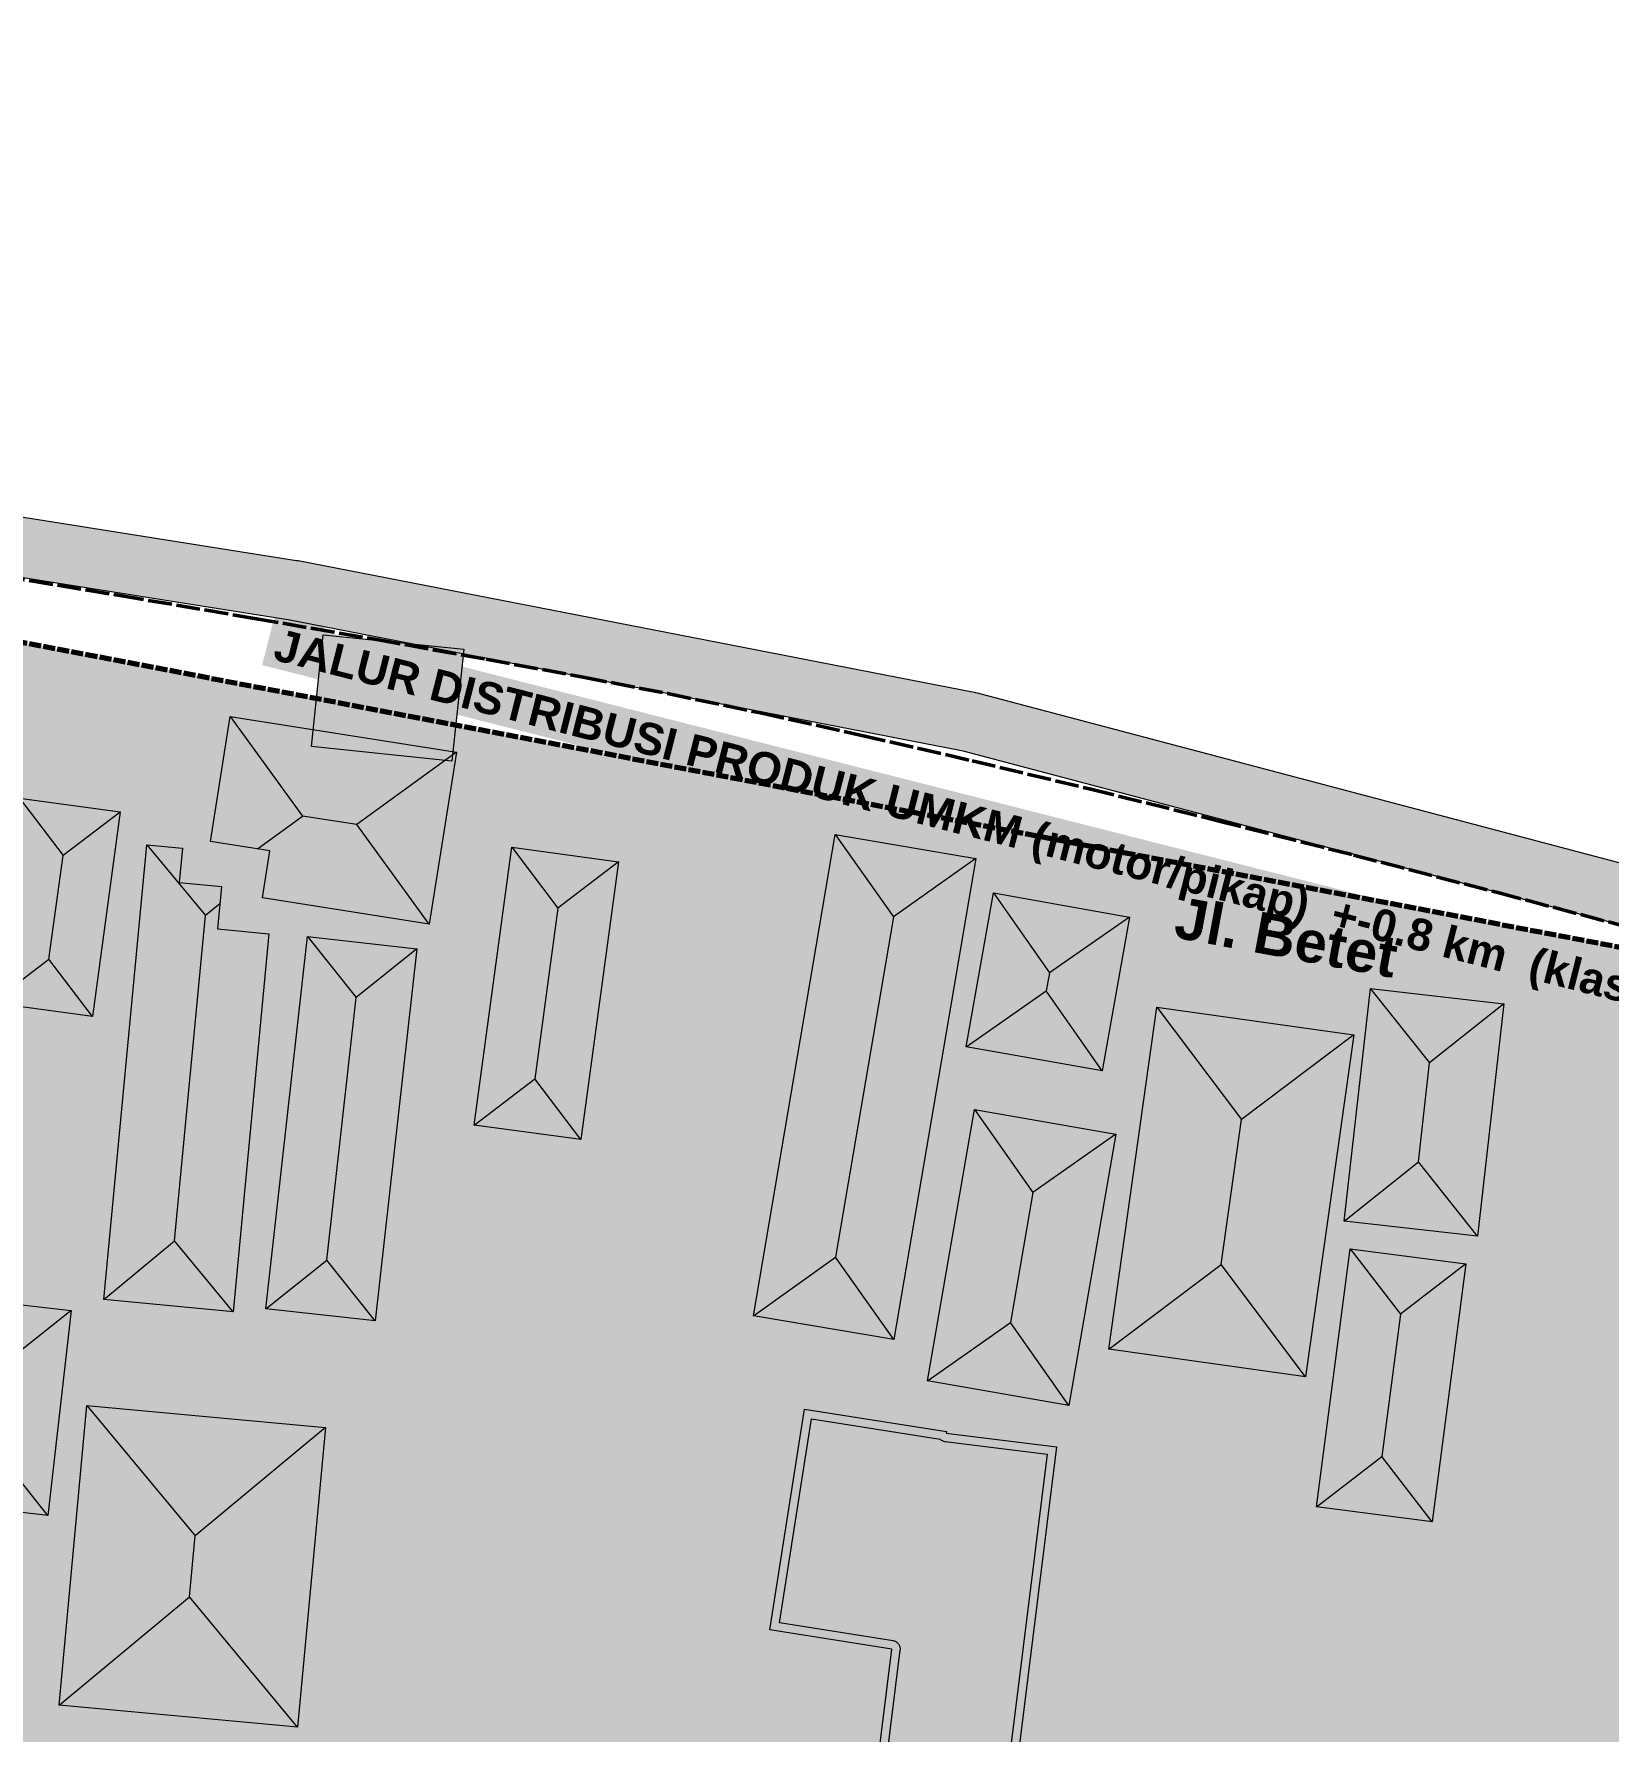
# Model space of a CAD drawing. Header units: metres. Extents: x 305909 to 307171, y 9156037 to 9156671.
# Drawn here: x 306573.2 to 306657.2, y 9156452.2 to 9156542.7 of the extents above; entities that cross this region are included whole.
import ezdxf
from ezdxf.enums import TextEntityAlignment as Align

# ---------------------------------------------------------------- set-up
doc = ezdxf.new("R2010")
doc.units = ezdxf.units.M
doc.linetypes.add('DASHED', pattern=[1.524, 1.27, -0.254])
doc.linetypes.add('DASHED2', pattern=[0.762, 0.635, -0.127])
for name, color, linetype, lineweight, true_color in [('B-BANGUNAN_PERMUKIMAN', 7, 'Continuous', 13, 0xf0cd8c), ('B-BAYANGAN', 7, 'Continuous', 0, 0x76786c), ('B-DELINEASI', 7, 'DASHED2', 70, 0xc800c8), ('J-PERKERASAN_JALAN', 7, 'Continuous', 9, 0x989896), ('K-BANGUNAN_LUAR_TAPAK', 7, 'Continuous', 9, 0xdedede), ('T-JALUR_DISTRIBUSI_BARANG', 7, 'DASHED', 50, 0x7832aa), ('T-LABEL_JALAN', 7, 'Continuous', 0, 0x282828), ('Z-R', 7, 'Continuous', 0, 0xfaf4e6)]:
    doc.layers.add(name, color=color, linetype=linetype, lineweight=lineweight, true_color=true_color)
doc.styles.add('ARIALB', font='arialbd.ttf')

msp = doc.modelspace()

# ---------------------------------------------------------------- hatches: boundary and pattern name
at = {"layer": 'B-BANGUNAN_PERMUKIMAN', "true_color": 0xe7865c}
h = msp.add_hatch(color=23, dxfattribs=at)
h.dxf.hatch_style = 1
h.paths.add_polyline_path([(306587.516, 9156500.964), (306585.099, 9156499.206), (306582.597, 9156499.601), (306583.651, 9156506.277), (306587.516, 9156500.964)])
at = {"layer": 'B-BANGUNAN_PERMUKIMAN', "true_color": 0xe4855b}
h = msp.add_hatch(color=23, dxfattribs=at)
h.dxf.hatch_style = 1
h.paths.add_polyline_path([(306590.402, 9156500.508), (306587.516, 9156500.964), (306583.651, 9156506.277), (306583.651, 9156506.278), (306595.716, 9156504.373), (306590.402, 9156500.508)])
at = {"layer": 'B-BANGUNAN_PERMUKIMAN', "true_color": 0xb26746}
h = msp.add_hatch(color=25, dxfattribs=at)
h.dxf.hatch_style = 1
h.paths.add_polyline_path([(306590.402, 9156500.508), (306595.716, 9156504.373), (306594.266, 9156495.194), (306590.402, 9156500.508)])
at = {"layer": 'B-BANGUNAN_PERMUKIMAN', "true_color": 0xe8875c}
h = msp.add_hatch(color=23, dxfattribs=at)
h.dxf.hatch_style = 1
h.paths.add_polyline_path([(306572.411, 9156501.908), (306572.412, 9156501.908), (306574.732, 9156498.858), (306573.98, 9156493.328), (306570.929, 9156491.008), (306572.411, 9156501.908)])
at = {"layer": 'B-BANGUNAN_PERMUKIMAN', "true_color": 0xe18359}
h = msp.add_hatch(color=23, dxfattribs=at)
h.dxf.hatch_style = 1
h.paths.add_polyline_path([(306574.732, 9156498.858), (306572.412, 9156501.908), (306577.781, 9156501.179), (306577.781, 9156501.178), (306574.732, 9156498.858)])
at = {"layer": 'B-BANGUNAN_PERMUKIMAN', "true_color": 0xb36847}
h = msp.add_hatch(color=25, dxfattribs=at)
h.dxf.hatch_style = 1
h.paths.add_polyline_path([(306573.98, 9156493.328), (306574.732, 9156498.858), (306577.781, 9156501.178), (306576.3, 9156490.278), (306573.98, 9156493.328)])
at = {"layer": 'B-BANGUNAN_PERMUKIMAN', "true_color": 0xbd6e4b}
h = msp.add_hatch(color=13, dxfattribs=at)
h.dxf.hatch_style = 1
h.paths.add_polyline_path([(306585.373, 9156496.598), (306585.768, 9156499.1), (306585.099, 9156499.206), (306587.516, 9156500.964), (306590.402, 9156500.508), (306594.266, 9156495.194), (306585.373, 9156496.598)])
at = {"layer": 'B-BANGUNAN_PERMUKIMAN', "true_color": 0xe8875c}
h = msp.add_hatch(color=23, dxfattribs=at)
h.dxf.hatch_style = 1
h.paths.add_polyline_path([(306615.929, 9156499.98), (306615.929, 9156499.98), (306619.042, 9156495.591), (306615.953, 9156477.429), (306611.563, 9156474.315), (306615.929, 9156499.98)])
at = {"layer": 'B-BANGUNAN_PERMUKIMAN', "true_color": 0xe18359}
h = msp.add_hatch(color=23, dxfattribs=at)
h.dxf.hatch_style = 1
h.paths.add_polyline_path([(306619.042, 9156495.591), (306615.929, 9156499.98), (306623.432, 9156498.704), (306619.042, 9156495.591)])
at = {"layer": 'B-BANGUNAN_PERMUKIMAN', "true_color": 0xee8b5f}
h = msp.add_hatch(color=23, dxfattribs=at)
h.dxf.hatch_style = 1
h.paths.add_polyline_path([(306579.204, 9156499.428), (306582.326, 9156495.654), (306580.687, 9156478.302), (306576.913, 9156475.179), (306579.204, 9156499.428)])
at = {"layer": 'B-BANGUNAN_PERMUKIMAN', "true_color": 0xe2845a}
h = msp.add_hatch(color=23, dxfattribs=at)
h.dxf.hatch_style = 1
h.paths.add_polyline_path([(306581.098, 9156499.249), (306580.926, 9156497.426), (306583.18, 9156497.213), (306583.092, 9156496.287), (306582.326, 9156495.654), (306579.204, 9156499.428), (306581.098, 9156499.249)])
at = {"layer": 'B-BANGUNAN_PERMUKIMAN', "true_color": 0xe8875c}
h = msp.add_hatch(color=23, dxfattribs=at)
h.dxf.hatch_style = 1
h.paths.add_polyline_path([(306601.135, 9156496.058), (306599.898, 9156486.943), (306596.661, 9156484.479), (306598.671, 9156499.295), (306601.135, 9156496.058)])
at = {"layer": 'B-BANGUNAN_PERMUKIMAN', "true_color": 0xe18359}
h = msp.add_hatch(color=23, dxfattribs=at)
h.dxf.hatch_style = 1
h.paths.add_polyline_path([(306601.135, 9156496.058), (306598.671, 9156499.295), (306598.671, 9156499.295), (306604.373, 9156498.522), (306601.135, 9156496.058)])
at = {"layer": 'B-BANGUNAN_PERMUKIMAN', "true_color": 0xb36847}
h = msp.add_hatch(color=25, dxfattribs=at)
h.dxf.hatch_style = 1
h.paths.add_polyline_path([(306619.066, 9156473.039), (306615.953, 9156477.429), (306619.042, 9156495.591), (306623.432, 9156498.704), (306619.066, 9156473.039)])
h = msp.add_hatch(color=25, dxfattribs=at)
h.dxf.hatch_style = 1
h.paths.add_polyline_path([(306602.362, 9156483.705), (306602.362, 9156483.705), (306599.898, 9156486.943), (306601.135, 9156496.058), (306604.373, 9156498.522), (306602.362, 9156483.705)])
at = {"layer": 'B-BANGUNAN_PERMUKIMAN', "true_color": 0xc1704d}
h = msp.add_hatch(color=13, dxfattribs=at)
h.dxf.hatch_style = 1
h.paths.add_polyline_path([(306583.809, 9156474.528), (306583.809, 9156474.528), (306580.687, 9156478.302), (306582.326, 9156495.654), (306583.092, 9156496.287), (306582.966, 9156494.949), (306585.714, 9156494.689), (306583.809, 9156474.528)])
at = {"layer": 'B-BANGUNAN_PERMUKIMAN', "true_color": 0xe9875c}
h = msp.add_hatch(color=23, dxfattribs=at)
h.dxf.hatch_style = 1
h.paths.add_polyline_path([(306627.36, 9156492.592), (306627.192, 9156491.644), (306622.921, 9156488.66), (306624.377, 9156496.863), (306624.377, 9156496.863), (306627.36, 9156492.592)])
at = {"layer": 'B-BANGUNAN_PERMUKIMAN', "true_color": 0xe08259}
h = msp.add_hatch(color=23, dxfattribs=at)
h.dxf.hatch_style = 1
h.paths.add_polyline_path([(306627.36, 9156492.592), (306624.377, 9156496.863), (306631.631, 9156495.576), (306627.36, 9156492.592)])
at = {"layer": 'B-BANGUNAN_PERMUKIMAN', "true_color": 0xb26847}
h = msp.add_hatch(color=25, dxfattribs=at)
h.dxf.hatch_style = 1
h.paths.add_polyline_path([(306627.192, 9156491.644), (306627.36, 9156492.592), (306631.631, 9156495.576), (306630.176, 9156487.374), (306630.176, 9156487.374), (306627.192, 9156491.644)])
at = {"layer": 'B-BANGUNAN_PERMUKIMAN', "true_color": 0xe7875c}
h = msp.add_hatch(color=23, dxfattribs=at)
h.dxf.hatch_style = 1
h.paths.add_polyline_path([(306590.37, 9156491.285), (306588.801, 9156477.277), (306585.556, 9156474.686), (306587.779, 9156494.53), (306590.37, 9156491.285)])
at = {"layer": 'B-BANGUNAN_PERMUKIMAN', "true_color": 0xe2835a}
h = msp.add_hatch(color=23, dxfattribs=at)
h.dxf.hatch_style = 1
h.paths.add_polyline_path([(306593.614, 9156493.876), (306590.37, 9156491.285), (306587.779, 9156494.53), (306593.614, 9156493.876)])
at = {"layer": 'B-BANGUNAN_PERMUKIMAN', "true_color": 0xba6c4a}
h = msp.add_hatch(color=35, dxfattribs=at)
h.dxf.hatch_style = 1
h.paths.add_polyline_path([(306573.98, 9156493.328), (306576.3, 9156490.278), (306576.3, 9156490.278), (306570.929, 9156491.008), (306573.98, 9156493.328)])
at = {"layer": 'B-BANGUNAN_PERMUKIMAN', "true_color": 0xb46847}
h = msp.add_hatch(color=25, dxfattribs=at)
h.dxf.hatch_style = 1
h.paths.add_polyline_path([(306591.392, 9156474.033), (306588.801, 9156477.277), (306590.37, 9156491.285), (306593.614, 9156493.876), (306591.392, 9156474.033)])
at = {"layer": 'B-BANGUNAN_PERMUKIMAN', "true_color": 0xbb6d4a}
h = msp.add_hatch(color=13, dxfattribs=at)
h.dxf.hatch_style = 1
h.paths.add_polyline_path([(306627.192, 9156491.644), (306630.176, 9156487.374), (306622.921, 9156488.66), (306627.192, 9156491.644)])
at = {"layer": 'B-BANGUNAN_PERMUKIMAN', "true_color": 0xe7875c}
h = msp.add_hatch(color=23, dxfattribs=at)
h.dxf.hatch_style = 1
h.paths.add_polyline_path([(306647.641, 9156487.8), (306647.043, 9156482.514), (306643.088, 9156479.363), (306644.49, 9156491.755), (306647.641, 9156487.8)])
at = {"layer": 'B-BANGUNAN_PERMUKIMAN', "true_color": 0xe2835a}
h = msp.add_hatch(color=23, dxfattribs=at)
h.dxf.hatch_style = 1
h.paths.add_polyline_path([(306651.596, 9156490.951), (306647.641, 9156487.8), (306644.49, 9156491.755), (306644.49, 9156491.756), (306651.596, 9156490.951)])
at = {"layer": 'B-BANGUNAN_PERMUKIMAN', "true_color": 0xe8875c}
h = msp.add_hatch(color=23, dxfattribs=at)
h.dxf.hatch_style = 1
h.paths.add_polyline_path([(306633.089, 9156490.766), (306637.602, 9156484.772), (306636.514, 9156477.048), (306630.52, 9156472.535), (306633.089, 9156490.766)])
at = {"layer": 'B-BANGUNAN_PERMUKIMAN', "true_color": 0xe18359}
h = msp.add_hatch(color=23, dxfattribs=at)
h.dxf.hatch_style = 1
h.paths.add_polyline_path([(306643.596, 9156489.285), (306643.596, 9156489.285), (306637.602, 9156484.772), (306633.089, 9156490.766), (306643.596, 9156489.285)])
at = {"layer": 'B-BANGUNAN_PERMUKIMAN', "true_color": 0xb46847}
h = msp.add_hatch(color=25, dxfattribs=at)
h.dxf.hatch_style = 1
h.paths.add_polyline_path([(306650.194, 9156478.558), (306650.194, 9156478.558), (306647.043, 9156482.514), (306647.641, 9156487.8), (306651.596, 9156490.951), (306650.194, 9156478.558)])
at = {"layer": 'B-BANGUNAN_PERMUKIMAN', "true_color": 0xb36847}
h = msp.add_hatch(color=25, dxfattribs=at)
h.dxf.hatch_style = 1
h.paths.add_polyline_path([(306641.027, 9156471.055), (306641.026, 9156471.055), (306636.514, 9156477.048), (306637.602, 9156484.772), (306643.596, 9156489.285), (306641.273, 9156472.802), (306641.027, 9156471.055)])
at = {"layer": 'B-BANGUNAN_PERMUKIMAN', "true_color": 0xba6c4a}
h = msp.add_hatch(color=35, dxfattribs=at)
h.dxf.hatch_style = 1
h.paths.add_polyline_path([(306599.898, 9156486.943), (306602.362, 9156483.705), (306596.661, 9156484.479), (306599.898, 9156486.943)])
at = {"layer": 'B-BANGUNAN_PERMUKIMAN', "true_color": 0xe8875c}
h = msp.add_hatch(color=23, dxfattribs=at)
h.dxf.hatch_style = 1
h.paths.add_polyline_path([(306626.475, 9156480.878), (306625.277, 9156473.958), (306620.849, 9156470.837), (306623.354, 9156485.306), (306626.475, 9156480.878)])
at = {"layer": 'B-BANGUNAN_PERMUKIMAN', "true_color": 0xe08359}
h = msp.add_hatch(color=23, dxfattribs=at)
h.dxf.hatch_style = 1
h.paths.add_polyline_path([(306626.475, 9156480.878), (306623.354, 9156485.306), (306623.354, 9156485.307), (306630.904, 9156484), (306626.475, 9156480.878)])
at = {"layer": 'B-BANGUNAN_PERMUKIMAN', "true_color": 0xb36847}
h = msp.add_hatch(color=25, dxfattribs=at)
h.dxf.hatch_style = 1
h.paths.add_polyline_path([(306628.399, 9156469.53), (306628.398, 9156469.53), (306625.277, 9156473.958), (306626.475, 9156480.878), (306630.904, 9156484), (306628.399, 9156469.53)])
at = {"layer": 'B-BANGUNAN_PERMUKIMAN', "true_color": 0xb96c49}
h = msp.add_hatch(color=35, dxfattribs=at)
h.dxf.hatch_style = 1
h.paths.add_polyline_path([(306647.043, 9156482.514), (306650.194, 9156478.558), (306643.088, 9156479.363), (306647.043, 9156482.514)])
at = {"layer": 'B-BANGUNAN_PERMUKIMAN', "true_color": 0xb86b49}
h = msp.add_hatch(color=35, dxfattribs=at)
h.dxf.hatch_style = 1
h.paths.add_polyline_path([(306580.687, 9156478.302), (306583.809, 9156474.528), (306576.913, 9156475.179), (306580.687, 9156478.302)])
at = {"layer": 'B-BANGUNAN_PERMUKIMAN', "true_color": 0xe8875c}
h = msp.add_hatch(color=23, dxfattribs=at)
h.dxf.hatch_style = 1
h.paths.add_polyline_path([(306646.089, 9156474.389), (306645.097, 9156466.806), (306641.606, 9156464.122), (306643.405, 9156477.881), (306646.089, 9156474.389)])
at = {"layer": 'B-BANGUNAN_PERMUKIMAN', "true_color": 0xe28359}
h = msp.add_hatch(color=23, dxfattribs=at)
h.dxf.hatch_style = 1
h.paths.add_polyline_path([(306646.089, 9156474.389), (306643.405, 9156477.881), (306649.581, 9156477.073), (306646.089, 9156474.389)])
at = {"layer": 'B-BANGUNAN_PERMUKIMAN', "true_color": 0xb96c49}
h = msp.add_hatch(color=35, dxfattribs=at)
h.dxf.hatch_style = 1
h.paths.add_polyline_path([(306588.801, 9156477.277), (306591.392, 9156474.033), (306585.556, 9156474.686), (306585.556, 9156474.686), (306588.801, 9156477.277)])
at = {"layer": 'B-BANGUNAN_PERMUKIMAN', "true_color": 0xba6c4a}
h = msp.add_hatch(color=35, dxfattribs=at)
h.dxf.hatch_style = 1
h.paths.add_polyline_path([(306611.563, 9156474.315), (306615.953, 9156477.429), (306619.066, 9156473.039), (306611.563, 9156474.315)])
h = msp.add_hatch(color=35, dxfattribs=at)
h.dxf.hatch_style = 1
h.paths.add_polyline_path([(306636.514, 9156477.048), (306641.026, 9156471.055), (306630.52, 9156472.535), (306636.514, 9156477.048)])
at = {"layer": 'B-BANGUNAN_PERMUKIMAN', "true_color": 0xb36847}
h = msp.add_hatch(color=25, dxfattribs=at)
h.dxf.hatch_style = 1
h.paths.add_polyline_path([(306647.781, 9156463.315), (306647.781, 9156463.315), (306645.097, 9156466.806), (306646.089, 9156474.389), (306649.581, 9156477.073), (306649.581, 9156477.073), (306647.781, 9156463.315)])
at = {"layer": 'B-BANGUNAN_PERMUKIMAN', "true_color": 0xe2835a}
h = msp.add_hatch(color=23, dxfattribs=at)
h.dxf.hatch_style = 1
h.paths.add_polyline_path([(306570.299, 9156470.719), (306566.428, 9156475.594), (306575.174, 9156474.589), (306570.299, 9156470.719)])
at = {"layer": 'B-BANGUNAN_PERMUKIMAN', "true_color": 0xb46847}
h = msp.add_hatch(color=25, dxfattribs=at)
h.dxf.hatch_style = 1
h.paths.add_polyline_path([(306573.919, 9156463.663), (306570.048, 9156468.538), (306570.299, 9156470.719), (306575.174, 9156474.589), (306573.919, 9156463.663)])
at = {"layer": 'B-BANGUNAN_PERMUKIMAN', "true_color": 0xbb6c4a}
h = msp.add_hatch(color=13, dxfattribs=at)
h.dxf.hatch_style = 1
h.paths.add_polyline_path([(306625.277, 9156473.958), (306628.398, 9156469.53), (306620.849, 9156470.837), (306620.849, 9156470.837), (306625.277, 9156473.958)])
at = {"layer": 'B-BANGUNAN_PERMUKIMAN', "true_color": 0xe7865c}
h = msp.add_hatch(color=23, dxfattribs=at)
h.dxf.hatch_style = 1
h.paths.add_polyline_path([(306581.779, 9156462.575), (306581.476, 9156459.312), (306574.528, 9156453.543), (306576.009, 9156469.523), (306581.779, 9156462.575)])
at = {"layer": 'B-BANGUNAN_PERMUKIMAN', "true_color": 0xe3845a}
h = msp.add_hatch(color=23, dxfattribs=at)
h.dxf.hatch_style = 1
h.paths.add_polyline_path([(306581.779, 9156462.575), (306576.009, 9156469.523), (306576.009, 9156469.523), (306588.728, 9156468.344), (306581.779, 9156462.575)])
at = {"layer": 'B-BANGUNAN_PERMUKIMAN', "true_color": 0xce7852}
h = msp.add_hatch(color=23, dxfattribs=at)
h.dxf.hatch_style = 1
h.paths.add_polyline_path([(306627.74, 9156467.315), (306623.137, 9156430.327), (306615.808, 9156431.239), (306608.618, 9156432.134), (306609.839, 9156441.947), (306617.03, 9156441.052), (306618.956, 9156456.526), (306612.434, 9156457.552), (306614.286, 9156469.326), (306621.868, 9156468.134), (306621.855, 9156468.048), (306627.74, 9156467.315)])
at = {"layer": 'B-BANGUNAN_PERMUKIMAN', "true_color": 0xb96c49}
h = msp.add_hatch(color=35, dxfattribs=at)
h.dxf.hatch_style = 1
h.paths.add_polyline_path([(306565.173, 9156464.668), (306565.173, 9156464.668), (306570.048, 9156468.538), (306573.919, 9156463.663), (306565.173, 9156464.668)])
at = {"layer": 'B-BANGUNAN_PERMUKIMAN', "true_color": 0xb46947}
h = msp.add_hatch(color=35, dxfattribs=at)
h.dxf.hatch_style = 1
h.paths.add_polyline_path([(306587.246, 9156452.363), (306581.476, 9156459.312), (306581.779, 9156462.575), (306588.728, 9156468.344), (306587.246, 9156452.363)])
at = {"layer": 'B-BANGUNAN_PERMUKIMAN', "true_color": 0xb96c4a}
h = msp.add_hatch(color=35, dxfattribs=at)
h.dxf.hatch_style = 1
h.paths.add_polyline_path([(306641.606, 9156464.122), (306641.606, 9156464.122), (306645.097, 9156466.806), (306647.781, 9156463.315), (306641.785, 9156464.099), (306641.606, 9156464.122)])
at = {"layer": 'B-BANGUNAN_PERMUKIMAN', "true_color": 0xb86b49}
h = msp.add_hatch(color=35, dxfattribs=at)
h.dxf.hatch_style = 1
h.paths.add_polyline_path([(306581.476, 9156459.312), (306587.246, 9156452.363), (306574.528, 9156453.543), (306581.476, 9156459.312)])
at = {"layer": 'B-BAYANGAN', "true_color": 0x76786c}
h = msp.add_hatch(color=8, dxfattribs=at)
h.dxf.hatch_style = 1
h.paths.add_polyline_path([(306596.466, 9156503.623), (306595.017, 9156494.443), (306586.123, 9156495.848), (306586.518, 9156498.35), (306583.347, 9156498.851), (306584.401, 9156505.528), (306596.466, 9156503.623)])
h = msp.add_hatch(color=8, dxfattribs=at)
h.dxf.hatch_style = 1
h.paths.add_polyline_path([(306578.531, 9156500.429), (306577.05, 9156489.528), (306571.679, 9156490.258), (306573.161, 9156501.158), (306578.531, 9156500.429)])
h = msp.add_hatch(color=8, dxfattribs=at)
h.dxf.hatch_style = 1
h.paths.add_polyline_path([(306624.182, 9156497.954), (306619.816, 9156472.289), (306612.313, 9156473.565), (306616.678, 9156499.23), (306624.182, 9156497.954)])
h = msp.add_hatch(color=8, dxfattribs=at)
h.dxf.hatch_style = 1
h.paths.add_polyline_path([(306586.465, 9156493.939), (306584.56, 9156473.777), (306577.663, 9156474.429), (306579.954, 9156498.678), (306581.848, 9156498.499), (306581.676, 9156496.676), (306583.93, 9156496.463), (306583.716, 9156494.199), (306586.465, 9156493.939)])
h = msp.add_hatch(color=8, dxfattribs=at)
h.dxf.hatch_style = 1
h.paths.add_polyline_path([(306605.123, 9156497.772), (306603.112, 9156482.955), (306597.411, 9156483.729), (306599.421, 9156498.545), (306605.123, 9156497.772)])
h = msp.add_hatch(color=8, dxfattribs=at)
h.dxf.hatch_style = 1
h.paths.add_polyline_path([(306632.381, 9156494.826), (306630.926, 9156486.624), (306623.671, 9156487.91), (306625.127, 9156496.113), (306632.381, 9156494.826)])
h = msp.add_hatch(color=8, dxfattribs=at)
h.dxf.hatch_style = 1
h.paths.add_polyline_path([(306594.365, 9156493.126), (306592.142, 9156473.283), (306586.306, 9156473.936), (306588.529, 9156493.78), (306594.365, 9156493.126)])
h = msp.add_hatch(color=8, dxfattribs=at)
h.dxf.hatch_style = 1
h.paths.add_polyline_path([(306652.346, 9156490.202), (306650.944, 9156477.808), (306643.838, 9156478.613), (306645.24, 9156491.006), (306652.346, 9156490.202)])
h = msp.add_hatch(color=8, dxfattribs=at)
h.dxf.hatch_style = 1
h.paths.add_polyline_path([(306644.346, 9156488.535), (306641.777, 9156470.305), (306631.27, 9156471.785), (306633.839, 9156490.016), (306644.346, 9156488.535)])
h = msp.add_hatch(color=8, dxfattribs=at)
h.dxf.hatch_style = 1
h.paths.add_polyline_path([(306631.654, 9156483.25), (306629.149, 9156468.78), (306621.599, 9156470.087), (306624.104, 9156484.557), (306631.654, 9156483.25)])
h = msp.add_hatch(color=8, dxfattribs=at)
h.dxf.hatch_style = 1
h.paths.add_polyline_path([(306650.331, 9156476.323), (306648.531, 9156462.565), (306642.356, 9156463.372), (306644.155, 9156477.131), (306650.331, 9156476.323)])
h = msp.add_hatch(color=8, dxfattribs=at)
h.dxf.hatch_style = 1
h.paths.add_polyline_path([(306575.924, 9156473.839), (306574.669, 9156462.913), (306565.923, 9156463.918), (306567.178, 9156474.844), (306575.924, 9156473.839)])
h = msp.add_hatch(color=8, dxfattribs=at)
h.dxf.hatch_style = 1
h.paths.add_polyline_path([(306589.478, 9156467.594), (306587.996, 9156451.613), (306575.278, 9156452.793), (306576.759, 9156468.773), (306589.478, 9156467.594)])
h = msp.add_hatch(color=8, dxfattribs=at)
h.dxf.hatch_style = 1
h.paths.add_polyline_path([(306628.49, 9156466.565), (306623.887, 9156429.577), (306616.558, 9156430.489), (306609.368, 9156431.384), (306610.589, 9156441.197), (306617.78, 9156440.302), (306619.706, 9156455.776), (306613.184, 9156456.802), (306615.036, 9156468.576), (306622.618, 9156467.384), (306622.605, 9156467.298), (306628.49, 9156466.565)])
at = {"layer": 'J-PERKERASAN_JALAN', "true_color": 0x989896}
h = msp.add_hatch(color=252, dxfattribs=at)
h.dxf.hatch_style = 1
h.paths.add_polyline_path([(306644.846, 9156501.891), (306682.628, 9156491.9), (306683.147, 9156491.799), (306683.674, 9156491.767), (306684.2, 9156491.805), (306684.718, 9156491.912), (306685.216, 9156492.086), (306685.687, 9156492.324), (306686.123, 9156492.622), (306686.516, 9156492.975), (306686.858, 9156493.377), (306687.145, 9156493.82), (306687.371, 9156494.297), (306687.532, 9156494.8), (306687.626, 9156495.32), (306695.984, 9156569.63), (306695.989, 9156569.68), (306698.582, 9156595.648), (306698.6, 9156596.174), (306698.548, 9156596.698), (306698.428, 9156597.211), (306698.242, 9156597.704), (306697.992, 9156598.168), (306697.684, 9156598.595), (306697.322, 9156598.978), (306696.913, 9156599.31), (306696.464, 9156599.585), (306695.982, 9156599.799), (306695.477, 9156599.948), (306694.957, 9156600.029), (306670.552, 9156602.201), (306670.518, 9156602.204), (306670.5, 9156602.206), (306670.466, 9156602.21), (306657.245, 9156603.85), (306657.037, 9156603.87), (306645.006, 9156604.728), (306644.988, 9156604.729), (306644.846, 9156604.739), (306644.846, 9156621.261), (306646.404, 9156640), (306649.414, 9156640), (306647.057, 9156611.647), (306647.048, 9156611.12), (306647.108, 9156610.596), (306647.237, 9156610.085), (306647.432, 9156609.595), (306647.689, 9156609.135), (306648.005, 9156608.713), (306648.374, 9156608.336), (306648.789, 9156608.011), (306649.243, 9156607.743), (306649.728, 9156607.538), (306650.236, 9156607.397), (306650.758, 9156607.325), (306657.367, 9156606.854), (306657.419, 9156606.85), (306657.445, 9156606.847), (306657.497, 9156606.842), (306665.344, 9156605.868), (306665.869, 9156605.838), (306666.394, 9156605.877), (306666.909, 9156605.984), (306667.406, 9156606.159), (306667.875, 9156606.397), (306668.309, 9156606.694), (306668.701, 9156607.046), (306669.043, 9156607.446), (306669.329, 9156607.888), (306669.555, 9156608.363), (306669.716, 9156608.864), (306669.81, 9156609.382), (306673.323, 9156640), (306676.343, 9156640), (306672.801, 9156609.131), (306672.776, 9156608.6), (306672.821, 9156608.07), (306672.936, 9156607.551), (306673.119, 9156607.051), (306673.367, 9156606.581), (306673.675, 9156606.147), (306674.037, 9156605.758), (306674.448, 9156605.421), (306674.9, 9156605.141), (306675.385, 9156604.924), (306675.895, 9156604.773), (306676.421, 9156604.69), (306695.455, 9156602.997), (306695.967, 9156602.984), (306696.477, 9156603.037), (306696.976, 9156603.155), (306697.455, 9156603.336), (306697.908, 9156603.576), (306698.326, 9156603.873), (306698.703, 9156604.22), (306699.032, 9156604.613), (306699.309, 9156605.044), (306699.528, 9156605.508), (306699.686, 9156605.996), (306699.78, 9156606.499), (306703.845, 9156640), (306706.867, 9156640), (306702.827, 9156606.709), (306702.798, 9156606.205), (306702.833, 9156605.702), (306702.931, 9156605.207), (306703.09, 9156604.728), (306703.308, 9156604.273), (306703.582, 9156603.849), (306703.907, 9156603.463), (306704.278, 9156603.121), (306704.689, 9156602.828), (306705.134, 9156602.59), (306705.605, 9156602.409), (306706.096, 9156602.289), (306706.597, 9156602.232), (306734.805, 9156600.812), (306735.341, 9156600.821), (306735.872, 9156600.902), (306736.387, 9156601.053), (306736.877, 9156601.271), (306737.333, 9156601.554), (306737.748, 9156601.894), (306738.113, 9156602.288), (306738.422, 9156602.726), (306738.67, 9156603.202), (306738.852, 9156603.707), (306738.964, 9156604.231), (306739.006, 9156604.766), (306739.208, 9156624.77), (306739.214, 9156624.897), (306739.218, 9156624.96), (306739.232, 9156625.087), (306739.378, 9156626.142), (306739.392, 9156626.229), (306739.431, 9156626.4), (306739.456, 9156626.484), (306739.711, 9156627.27), (306739.743, 9156627.363), (306739.812, 9156627.52), (306739.883, 9156627.648), (306739.981, 9156627.788), (306740.042, 9156627.864), (306740.45, 9156628.344), (306740.517, 9156628.418), (306740.644, 9156628.54), (306740.762, 9156628.632), (306740.888, 9156628.713), (306741.022, 9156628.78), (306741.186, 9156628.842), (306741.282, 9156628.871), (306741.894, 9156629.037), (306741.984, 9156629.059), (306742.165, 9156629.09), (306742.257, 9156629.1), (306742.92, 9156629.153), (306742.958, 9156629.155), (306742.978, 9156629.157), (306743.016, 9156629.158), (306746.832, 9156629.316), (306746.832, 9156624.748), (306746.627, 9156624.785), (306746.112, 9156624.811), (306745.599, 9156624.77), (306745.094, 9156624.664), (306744.608, 9156624.494), (306744.148, 9156624.263), (306743.721, 9156623.975), (306743.334, 9156623.634), (306742.995, 9156623.246), (306742.709, 9156622.818), (306742.479, 9156622.357), (306742.311, 9156621.87), (306742.207, 9156621.366), (306742.169, 9156620.852), (306742.009, 9156605.084), (306742.036, 9156604.578), (306742.127, 9156604.079), (306742.281, 9156603.595), (306742.494, 9156603.135), (306742.764, 9156602.705), (306743.086, 9156602.313), (306743.455, 9156601.965), (306743.865, 9156601.667), (306744.31, 9156601.423), (306744.782, 9156601.237), (306745.274, 9156601.112), (306745.778, 9156601.051), (306746.285, 9156601.053), (306746.832, 9156601.091), (306746.832, 9156598.084), (306740.557, 9156597.65), (306740.55, 9156597.65), (306739.623, 9156597.584), (306739.502, 9156597.579), (306739.441, 9156597.578), (306739.32, 9156597.581), (306705.781, 9156599.269), (306705.274, 9156599.263), (306704.772, 9156599.192), (306704.283, 9156599.059), (306703.815, 9156598.864), (306703.375, 9156598.612), (306702.971, 9156598.307), (306702.609, 9156597.952), (306702.294, 9156597.555), (306702.032, 9156597.121), (306701.827, 9156596.658), (306701.682, 9156596.172), (306701.6, 9156595.672), (306698.971, 9156569.354), (306698.97, 9156569.345), (306698.968, 9156569.32), (306690.454, 9156493.625), (306690.43, 9156493.089), (306690.478, 9156492.555), (306690.597, 9156492.032), (306690.785, 9156491.529), (306691.038, 9156491.057), (306691.353, 9156490.622), (306691.723, 9156490.233), (306692.141, 9156489.897), (306692.601, 9156489.621), (306693.093, 9156489.408), (306693.61, 9156489.263), (306746.584, 9156478.174), (306746.832, 9156478.131), (306746.832, 9156474.899), (306746.254, 9156474.979), (306746.187, 9156474.99), (306746.147, 9156474.997), (306746.081, 9156475.01), (306693.923, 9156485.928), (306693.42, 9156486.001), (306692.911, 9156486.008), (306692.406, 9156485.952), (306691.912, 9156485.831), (306691.437, 9156485.649), (306690.989, 9156485.409), (306690.575, 9156485.113), (306690.202, 9156484.767), (306689.876, 9156484.377), (306689.603, 9156483.949), (306689.385, 9156483.489), (306689.228, 9156483.005), (306689.134, 9156482.506), (306680.222, 9156410.677), (306675.974, 9156376.463), (306675.956, 9156376.284), (306671.777, 9156323.14), (306671.77, 9156322.633), (306671.826, 9156322.13), (306671.946, 9156321.638), (306672.127, 9156321.165), (306672.366, 9156320.718), (306672.66, 9156320.305), (306673.003, 9156319.933), (306673.391, 9156319.607), (306673.817, 9156319.333), (306674.274, 9156319.115), (306674.755, 9156318.956), (306675.252, 9156318.859), (306742.855, 9156310.121), (306742.925, 9156310.112), (306746.832, 9156309.677), (306746.832, 9156306.458), (306742.535, 9156306.936), (306742.507, 9156306.939), (306675.118, 9156315.65), (306674.596, 9156315.683), (306674.073, 9156315.648), (306673.56, 9156315.544), (306673.065, 9156315.375), (306672.596, 9156315.142), (306672.162, 9156314.85), (306671.769, 9156314.504), (306671.425, 9156314.109), (306671.135, 9156313.673), (306670.905, 9156313.203), (306670.738, 9156312.706), (306670.638, 9156312.193), (306658.158, 9156215.036), (306658.126, 9156214.508), (306658.163, 9156213.981), (306658.269, 9156213.463), (306658.443, 9156212.964), (306658.681, 9156212.492), (306658.979, 9156212.056), (306659.333, 9156211.663), (306659.734, 9156211.32), (306660.178, 9156211.032), (306660.656, 9156210.806), (306661.159, 9156210.645), (306661.679, 9156210.551), (306720.042, 9156203.993), (306720.074, 9156203.989), (306720.09, 9156203.987), (306720.122, 9156203.983), (306746.832, 9156200.101), (306746.832, 9156197.07), (306725.61, 9156200.154), (306725.102, 9156200.195), (306724.593, 9156200.171), (306724.091, 9156200.082), (306723.604, 9156199.931), (306723.141, 9156199.719), (306722.709, 9156199.45), (306722.314, 9156199.127), (306721.963, 9156198.758), (306721.662, 9156198.346), (306721.416, 9156197.9), (306721.229, 9156197.426), (306721.103, 9156196.932), (306721.041, 9156196.427), (306718.22, 9156147.695), (306718.204, 9156147.573), (306718.081, 9156147.572), (306715.348, 9156147.731), (306715.226, 9156147.746), (306715.225, 9156147.869), (306718.092, 9156197.386), (306718.089, 9156197.891), (306718.023, 9156198.392), (306717.894, 9156198.88), (306717.704, 9156199.349), (306717.457, 9156199.789), (306717.156, 9156200.195), (306716.807, 9156200.56), (306716.414, 9156200.878), (306715.985, 9156201.144), (306715.525, 9156201.354), (306715.043, 9156201.504), (306714.545, 9156201.592), (306655.828, 9156208.19), (306655.755, 9156208.199), (306655.718, 9156208.205), (306655.646, 9156208.217), (306644.846, 9156210.245), (306644.846, 9156213.297), (306650.508, 9156212.234), (306651.047, 9156212.17), (306651.589, 9156212.18), (306652.125, 9156212.263), (306652.645, 9156212.418), (306653.139, 9156212.642), (306653.598, 9156212.93), (306654.014, 9156213.278), (306654.38, 9156213.679), (306654.687, 9156214.126), (306654.931, 9156214.611), (306655.108, 9156215.124), (306655.213, 9156215.656), (306667.626, 9156312.291), (306667.658, 9156312.83), (306667.618, 9156313.369), (306667.505, 9156313.897), (306667.322, 9156314.406), (306667.072, 9156314.885), (306666.76, 9156315.326), (306666.391, 9156315.721), (306665.973, 9156316.063), (306665.512, 9156316.345), (306665.017, 9156316.562), (306664.498, 9156316.711), (306663.963, 9156316.789), (306650.646, 9156317.806), (306650.624, 9156317.808), (306650.61, 9156317.809), (306650.587, 9156317.811), (306644.846, 9156318.383), (306644.846, 9156321.599), (306650.851, 9156321.001), (306650.943, 9156320.993), (306664.514, 9156319.956), (306665.037, 9156319.95), (306665.556, 9156320.013), (306666.062, 9156320.142), (306666.547, 9156320.337), (306667.002, 9156320.593), (306667.42, 9156320.906), (306667.794, 9156321.271), (306668.117, 9156321.681), (306668.384, 9156322.131), (306668.59, 9156322.611), (306668.732, 9156323.114), (306668.807, 9156323.631), (306672.973, 9156376.62), (306672.977, 9156376.665), (306672.98, 9156376.687), (306672.985, 9156376.732), (306676.578, 9156405.674), (306676.609, 9156406.191), (306676.572, 9156406.708), (306676.469, 9156407.216), (306676.301, 9156407.706), (306676.071, 9156408.17), (306675.783, 9156408.6), (306675.442, 9156408.99), (306675.054, 9156409.333), (306674.624, 9156409.622), (306674.161, 9156409.854), (306673.672, 9156410.023), (306673.164, 9156410.128), (306650.07, 9156413.368), (306649.949, 9156413.393), (306649.958, 9156413.515), (306650.338, 9156416.227), (306650.364, 9156416.348), (306650.486, 9156416.338), (306673.408, 9156413.124), (306673.935, 9156413.085), (306674.463, 9156413.116), (306674.982, 9156413.216), (306675.483, 9156413.384), (306675.957, 9156413.617), (306676.397, 9156413.91), (306676.795, 9156414.259), (306677.142, 9156414.657), (306677.435, 9156415.097), (306677.667, 9156415.572), (306677.834, 9156416.073), (306677.933, 9156416.592), (306686.301, 9156484.039), (306686.331, 9156484.559), (306686.293, 9156485.08), (306686.188, 9156485.591), (306686.018, 9156486.084), (306685.784, 9156486.55), (306685.492, 9156486.982), (306685.146, 9156487.373), (306684.752, 9156487.715), (306684.317, 9156488.003), (306683.849, 9156488.232), (306683.354, 9156488.398), (306644.846, 9156498.581), (306644.846, 9156501.891)])
h = msp.add_hatch(color=252, dxfattribs=at)
h.dxf.hatch_style = 1
h.paths.add_polyline_path([(306524.104, 9156524.604), (306587.195, 9156514.6), (306587.229, 9156514.594), (306587.249, 9156514.59), (306587.284, 9156514.584), (306623.336, 9156507.573), (306623.401, 9156507.56), (306623.439, 9156507.551), (306623.504, 9156507.535), (306644.846, 9156501.891), (306644.846, 9156498.581), (306622.834, 9156504.402), (306622.575, 9156504.461), (306586.751, 9156511.428), (306586.614, 9156511.452), (306524.104, 9156521.364), (306524.104, 9156524.604)])
at = {"layer": 'K-BANGUNAN_LUAR_TAPAK', "true_color": 0xe8e8e6}
h = msp.add_hatch(color=254, dxfattribs=at)
h.dxf.hatch_style = 1
h.paths.add_polyline_path([(306588.615, 9156510.635), (306596.111, 9156509.858), (306595.484, 9156503.894), (306587.988, 9156504.671), (306588.615, 9156510.635)])
at = {"layer": 'T-JALUR_DISTRIBUSI_BARANG', "true_color": 0x7832aa}
h = msp.add_hatch(color=195, dxfattribs=at)
h.dxf.hatch_style = 1
h.paths.add_polyline_path([(306588.946, 9156510.811), (306585.759, 9156509.994), (306586.221, 9156512.655)])
at = {"layer": 'Z-R', "true_color": 0xe2eacc}
h = msp.add_hatch(color=254, dxfattribs=at)
h.dxf.hatch_style = 1
h.paths.add_polyline_path([(306499.604, 9156305.811), (306466.679, 9156301.994), (306472.882, 9156235.666), (306497.912, 9156229.062), (306526.804, 9156228.986), (306531.575, 9156219.919), (306532.491, 9156127.582), (306486.314, 9156132.333), (306393.989, 9156155.199), (306332.726, 9156171.593), (306288.72, 9156190.576), (306246.009, 9156220.776), (306216.24, 9156242.779), (306193.374, 9156263.487), (306160.586, 9156296.707), (306133.406, 9156338.556), (306127.354, 9156361.253), (306094.195, 9156358.842), (306090.504, 9156366.668), (306061.399, 9156428.371), (306035.152, 9156500.205), (306017.705, 9156550.308), (306008.214, 9156577.564), (306141.306, 9156568.881), (306165.696, 9156567.29), (306165.696, 9156567.29), (306200.223, 9156564.074), (306291.75, 9156555.548), (306369.455, 9156545.532), (306471.945, 9156528.538), (306458.481, 9156529.505), (306455.788, 9156529.715), (306453.061, 9156530.08), (306440, 9156532.835), (306440, 9156532.835), (306440, 9156532.835), (306440, 9156532.835), (306424.61, 9156536.081), (306424.61, 9156536.081), (306385.74, 9156542.791), (306385.74, 9156542.791), (306305.003, 9156549.608), (306305.003, 9156549.608), (306215.657, 9156559.53), (306215.657, 9156559.53), (306186.122, 9156560.815), (306186.122, 9156560.815), (306160.523, 9156563.133), (306160.523, 9156563.133), (306119.178, 9156567.786), (306119.178, 9156567.786), (306039.052, 9156573.455), (306039.052, 9156573.455), (306033.081, 9156573.806), (306033.081, 9156573.806), (306033.081, 9156573.806), (306051.45, 9156523.215), (306051.451, 9156523.214), (306060.206, 9156485.254), (306060.206, 9156485.254), (306060.207, 9156485.254), (306057.483, 9156485.596), (306070.599, 9156438.472), (306116.984, 9156440.275), (306147.963, 9156437.914), (306199.856, 9156410.566), (306230.346, 9156409.784), (306281.946, 9156409.003), (306338.236, 9156402.748), (306341.903, 9156461.433), (306341.903, 9156461.433), (306341.904, 9156461.433), (306343.891, 9156461.177), (306340.232, 9156402.624), (306340.209, 9156402.422), (306340.166, 9156402.225), (306340.103, 9156402.033), (306340.021, 9156401.848), (306339.921, 9156401.672), (306339.804, 9156401.507), (306339.67, 9156401.355), (306339.522, 9156401.217), (306339.361, 9156401.095), (306339.188, 9156400.99), (306339.006, 9156400.902), (306338.815, 9156400.834), (306338.619, 9156400.785), (306338.419, 9156400.757), (306338.217, 9156400.748), (306338.015, 9156400.76), (306281.82, 9156407.004), (306230.316, 9156407.785), (306230.295, 9156407.785), (306199.805, 9156408.567), (306199.621, 9156408.58), (306199.44, 9156408.61), (306199.262, 9156408.656), (306199.09, 9156408.719), (306198.923, 9156408.797), (306147.397, 9156435.951), (306116.947, 9156438.272), (306078.606, 9156436.782), (306089.35, 9156410.909), (306109.34, 9156371.439), (306114.245, 9156367.345), (306121.798, 9156366.048), (306134.087, 9156364.483), (306186.355, 9156362.595), (306279.564, 9156357.942), (306324.738, 9156355.991), (306351.562, 9156350.968), (306360, 9156400.449), (306360, 9156400.449), (306360, 9156380), (306360, 9156380), (306360, 9156380), (306440, 9156380), (306440, 9156380), (306440, 9156380), (306440, 9156340.326), (306440.226, 9156340.291), (306485.257, 9156338.295), (306492.355, 9156337.55), (306513.124, 9156334.559), (306536.031, 9156332.219), (306560, 9156329.629), (306560, 9156512.617), (306572.178, 9156510.306), (306677.166, 9156490.276), (306677.166, 9156490.276), (306764.133, 9156475.064), (306735.941, 9156145.416), (306694.109, 9156139.201), (306694.292, 9156206.558), (306623.212, 9156213.87), (306624.289, 9156242.595), (306556.388, 9156238.052), (306554.003, 9156281.952), (306509.625, 9156279.089), (306499.604, 9156305.811)])

# ---------------------------------------------------------------- linework, layer by layer
at = {"layer": 'B-BANGUNAN_PERMUKIMAN', "color": 17, "lineweight": 9, "true_color": 0x71422d}
for p, q in [((306583.651, 9156506.277), (306587.516, 9156500.964)), ((306595.716, 9156504.373), (306590.402, 9156500.508)), ((306572.412, 9156501.908), (306574.732, 9156498.858)), ((306577.781, 9156501.178), (306574.732, 9156498.858)), ((306585.099, 9156499.206), (306587.516, 9156500.964)), ((306590.402, 9156500.508), (306587.516, 9156500.964)), ((306594.266, 9156495.194), (306590.402, 9156500.508)), ((306615.929, 9156499.98), (306619.042, 9156495.591)), ((306573.98, 9156493.328), (306574.732, 9156498.858)), ((306579.204, 9156499.428), (306582.326, 9156495.654)), ((306598.671, 9156499.295), (306601.135, 9156496.058)), ((306623.432, 9156498.704), (306619.042, 9156495.591)), ((306604.373, 9156498.522), (306601.135, 9156496.058)), ((306583.092, 9156496.287), (306582.326, 9156495.654)), ((306601.135, 9156496.058), (306599.898, 9156486.943)), ((306624.377, 9156496.863), (306627.36, 9156492.592)), ((306580.687, 9156478.302), (306582.326, 9156495.654)), ((306619.042, 9156495.591), (306615.953, 9156477.429)), ((306631.631, 9156495.576), (306627.36, 9156492.592)), ((306587.779, 9156494.53), (306590.37, 9156491.285)), ((306570.929, 9156491.008), (306573.98, 9156493.328)), ((306576.3, 9156490.278), (306573.98, 9156493.328)), ((306593.614, 9156493.876), (306590.37, 9156491.285)), ((306627.36, 9156492.592), (306627.192, 9156491.644)), ((306622.921, 9156488.66), (306627.192, 9156491.644)), ((306630.176, 9156487.374), (306627.192, 9156491.644)), ((306644.49, 9156491.755), (306647.641, 9156487.8)), ((306588.801, 9156477.277), (306590.37, 9156491.285)), ((306633.089, 9156490.766), (306637.602, 9156484.772)), ((306651.596, 9156490.951), (306647.641, 9156487.8)), ((306643.596, 9156489.285), (306637.602, 9156484.772)), ((306596.661, 9156484.479), (306599.898, 9156486.943)), ((306602.362, 9156483.705), (306599.898, 9156486.943)), ((306647.043, 9156482.514), (306647.641, 9156487.8)), ((306623.354, 9156485.306), (306626.475, 9156480.878)), ((306636.514, 9156477.048), (306637.602, 9156484.772)), ((306630.904, 9156484), (306626.475, 9156480.878)), ((306643.088, 9156479.363), (306647.043, 9156482.514)), ((306650.194, 9156478.558), (306647.043, 9156482.514)), ((306626.475, 9156480.878), (306625.277, 9156473.958)), ((306576.913, 9156475.179), (306580.687, 9156478.302)), ((306583.809, 9156474.528), (306580.687, 9156478.302)), ((306643.405, 9156477.881), (306646.089, 9156474.389)), ((306585.556, 9156474.686), (306588.801, 9156477.277)), ((306591.392, 9156474.033), (306588.801, 9156477.277)), ((306611.563, 9156474.315), (306615.953, 9156477.429)), ((306619.066, 9156473.039), (306615.953, 9156477.429)), ((306630.52, 9156472.535), (306636.514, 9156477.048)), ((306641.026, 9156471.055), (306636.514, 9156477.048)), ((306649.581, 9156477.073), (306646.089, 9156474.389)), ((306575.174, 9156474.589), (306570.299, 9156470.719)), ((306646.089, 9156474.389), (306645.097, 9156466.806)), ((306620.849, 9156470.837), (306625.277, 9156473.958)), ((306628.398, 9156469.53), (306625.277, 9156473.958)), ((306576.009, 9156469.523), (306581.779, 9156462.575)), ((306573.919, 9156463.663), (306570.048, 9156468.538)), ((306588.728, 9156468.344), (306581.779, 9156462.575)), ((306641.606, 9156464.122), (306645.097, 9156466.806)), ((306647.781, 9156463.315), (306645.097, 9156466.806)), ((306581.476, 9156459.312), (306581.779, 9156462.575)), ((306574.528, 9156453.543), (306581.476, 9156459.312)), ((306587.246, 9156452.363), (306581.476, 9156459.312))]:
    msp.add_line(p, q, dxfattribs=at)
at = {"layer": 'B-BANGUNAN_PERMUKIMAN', "color": 17, "lineweight": 13, "true_color": 0x71422d}
for points in [[(306595.716, 9156504.373), (306594.267, 9156495.193), (306585.373, 9156496.598), (306585.768, 9156499.1), (306582.597, 9156499.601), (306583.651, 9156506.278), (306595.716, 9156504.373)], [(306577.781, 9156501.179), (306576.3, 9156490.278), (306570.929, 9156491.008), (306572.411, 9156501.908), (306577.781, 9156501.179)], [(306623.432, 9156498.704), (306619.066, 9156473.039), (306611.563, 9156474.315), (306615.928, 9156499.98), (306623.432, 9156498.704)], [(306585.715, 9156494.689), (306583.81, 9156474.527), (306576.913, 9156475.179), (306579.204, 9156499.428), (306581.098, 9156499.249), (306580.926, 9156497.426), (306583.18, 9156497.213), (306582.966, 9156494.949), (306585.715, 9156494.689)], [(306604.373, 9156498.522), (306602.362, 9156483.705), (306596.661, 9156484.479), (306598.671, 9156499.295), (306604.373, 9156498.522)], [(306631.631, 9156495.576), (306630.176, 9156487.374), (306622.921, 9156488.66), (306624.377, 9156496.863), (306631.631, 9156495.576)], [(306593.615, 9156493.876), (306591.392, 9156474.033), (306585.556, 9156474.686), (306587.779, 9156494.53), (306593.615, 9156493.876)], [(306651.596, 9156490.951), (306650.194, 9156478.558), (306643.088, 9156479.363), (306644.49, 9156491.756), (306651.596, 9156490.951)], [(306643.596, 9156489.285), (306641.027, 9156471.055), (306630.52, 9156472.535), (306633.089, 9156490.766), (306643.596, 9156489.285)], [(306630.904, 9156484), (306628.399, 9156469.53), (306620.849, 9156470.837), (306623.354, 9156485.307), (306630.904, 9156484)], [(306649.581, 9156477.073), (306647.781, 9156463.315), (306641.606, 9156464.122), (306643.405, 9156477.881), (306649.581, 9156477.073)], [(306575.174, 9156474.589), (306573.919, 9156463.663), (306565.173, 9156464.668), (306566.428, 9156475.594), (306575.174, 9156474.589)], [(306588.728, 9156468.344), (306587.246, 9156452.363), (306574.528, 9156453.543), (306576.009, 9156469.523), (306588.728, 9156468.344)], [(306627.74, 9156467.315), (306623.137, 9156430.327), (306615.808, 9156431.239), (306608.618, 9156432.134), (306609.839, 9156441.947), (306617.03, 9156441.052), (306618.956, 9156456.526), (306612.434, 9156457.552), (306614.286, 9156469.326), (306621.868, 9156468.134), (306621.855, 9156468.048), (306627.74, 9156467.315)]]:
    msp.add_lwpolyline(points, close=True, dxfattribs=at)
at = {"layer": 'B-BANGUNAN_PERMUKIMAN', "color": 11, "lineweight": 9, "true_color": 0xf38d60}
msp.add_lwpolyline([(306617.476, 9156440.996), (306619.402, 9156456.471), (306619.406, 9156456.514), (306619.405, 9156456.557), (306619.4, 9156456.6), (306619.391, 9156456.642), (306619.378, 9156456.683), (306619.36, 9156456.723), (306619.34, 9156456.761), (306619.315, 9156456.797), (306619.288, 9156456.83), (306619.257, 9156456.861), (306619.223, 9156456.888), (306619.188, 9156456.912), (306619.149, 9156456.932), (306619.11, 9156456.949), (306619.068, 9156456.962), (306619.026, 9156456.971), (306612.949, 9156457.927), (306614.661, 9156468.812), (306621.537, 9156467.73), (306621.537, 9156467.73), (306621.556, 9156467.711), (306621.591, 9156467.683), (306621.629, 9156467.658), (306621.669, 9156467.638), (306621.711, 9156467.621), (306621.755, 9156467.609), (306621.799, 9156467.601), (306627.238, 9156466.924), (306622.746, 9156430.829)], dxfattribs=at)
at = {"layer": 'B-DELINEASI'}
msp.add_lwpolyline([(306843.973, 9156139.654), (306613.966, 9156113.407), (306520.721, 9156109.954), (306423.331, 9156121.005), (306333.538, 9156153.468), (306256.179, 9156192.148), (306187.799, 9156246.714), (306141.521, 9156298.517), (306095.934, 9156355.156), (306061.399, 9156428.371), (306035.152, 9156500.205), (306008.214, 9156577.564), (306008.214, 9156577.564), (306165.696, 9156567.29), (306291.75, 9156555.548), (306369.455, 9156545.532), (306504.834, 9156523.084), (306572.178, 9156510.306), (306677.166, 9156490.276)], dxfattribs=at)
at = {"layer": 'J-PERKERASAN_JALAN', "color": 251, "lineweight": 13, "true_color": 0x6c6c6a}
for points in [[(306683.354, 9156488.398), (306622.834, 9156504.402), (306622.575, 9156504.461), (306586.751, 9156511.428), (306586.614, 9156511.452), (306507.903, 9156523.933), (306507.888, 9156523.936), (306503.705, 9156524.584), (306503.432, 9156524.616), (306499.323, 9156524.966), (306499.27, 9156524.971), (306458.379, 9156527.908), (306455.69, 9156528.118), (306455.636, 9156528.123), (306455.603, 9156528.127), (306455.548, 9156528.133), (306452.885, 9156528.49), (306452.811, 9156528.501), (306452.767, 9156528.509), (306452.694, 9156528.523), (306424.381, 9156534.494), (306424.236, 9156534.522), (306390.807, 9156540.293)], [(306508.381, 9156527.098), (306587.195, 9156514.6), (306587.229, 9156514.594), (306587.249, 9156514.59), (306587.284, 9156514.584), (306623.336, 9156507.573), (306623.401, 9156507.56), (306623.439, 9156507.551), (306623.504, 9156507.535), (306682.628, 9156491.9)]]:
    msp.add_lwpolyline(points, dxfattribs=at)
at = {"layer": 'K-BANGUNAN_LUAR_TAPAK', "color": 9, "lineweight": 9, "true_color": 0xc8c8c6}
msp.add_lwpolyline([(306588.615, 9156510.635), (306596.111, 9156509.858), (306595.484, 9156503.894), (306587.988, 9156504.671), (306588.615, 9156510.635)], close=True, dxfattribs=at)
at = {"layer": 'T-JALUR_DISTRIBUSI_BARANG'}
msp.add_lwpolyline([(306569.923, 9156514.026), (306577.774, 9156512.722), (306584.956, 9156511.504), (306591.467, 9156510.373), (306597.309, 9156509.327), (306602.481, 9156508.368), (306606.984, 9156507.495), (306611.943, 9156506.461), (306617.359, 9156505.266), (306623.231, 9156503.91), (306629.561, 9156502.393), (306636.346, 9156500.715), (306643.589, 9156498.877), (306651.288, 9156496.877), (306659.444, 9156494.716)], dxfattribs=at)

# ---------------------------------------------------------------- texts
at = {"layer": 'T-JALUR_DISTRIBUSI_BARANG', "color": 195, "true_color": 0x6e28a0, "insert": (306639.76, 9156496.249), "char_height": 1.7, "attachment_point": 5, "rotation": 345.75404, "style": 'ARIALB', "bg_fill": 1, "box_fill_scale": 1.25, "bg_fill_color": 7, "bg_fill_true_color": 16777215, "bg_fill_transparency": 0}
msp.add_mtext('JALUR DISTRIBUSI PRODUK UMKM (motor/pikap)  +-0.8 km  (klaster - Jl. Betet - A. Yani - G1 - BM)', dxfattribs=at)
at = {"layer": 'T-LABEL_JALAN', "style": 'ARIALB'}
msp.add_text('Jl. Betet', height=2.2, rotation=-10.5, dxfattribs=at).set_placement((306640, 9156494.5), align=Align.MIDDLE_CENTER)

doc.saveas('drawing.dxf')
